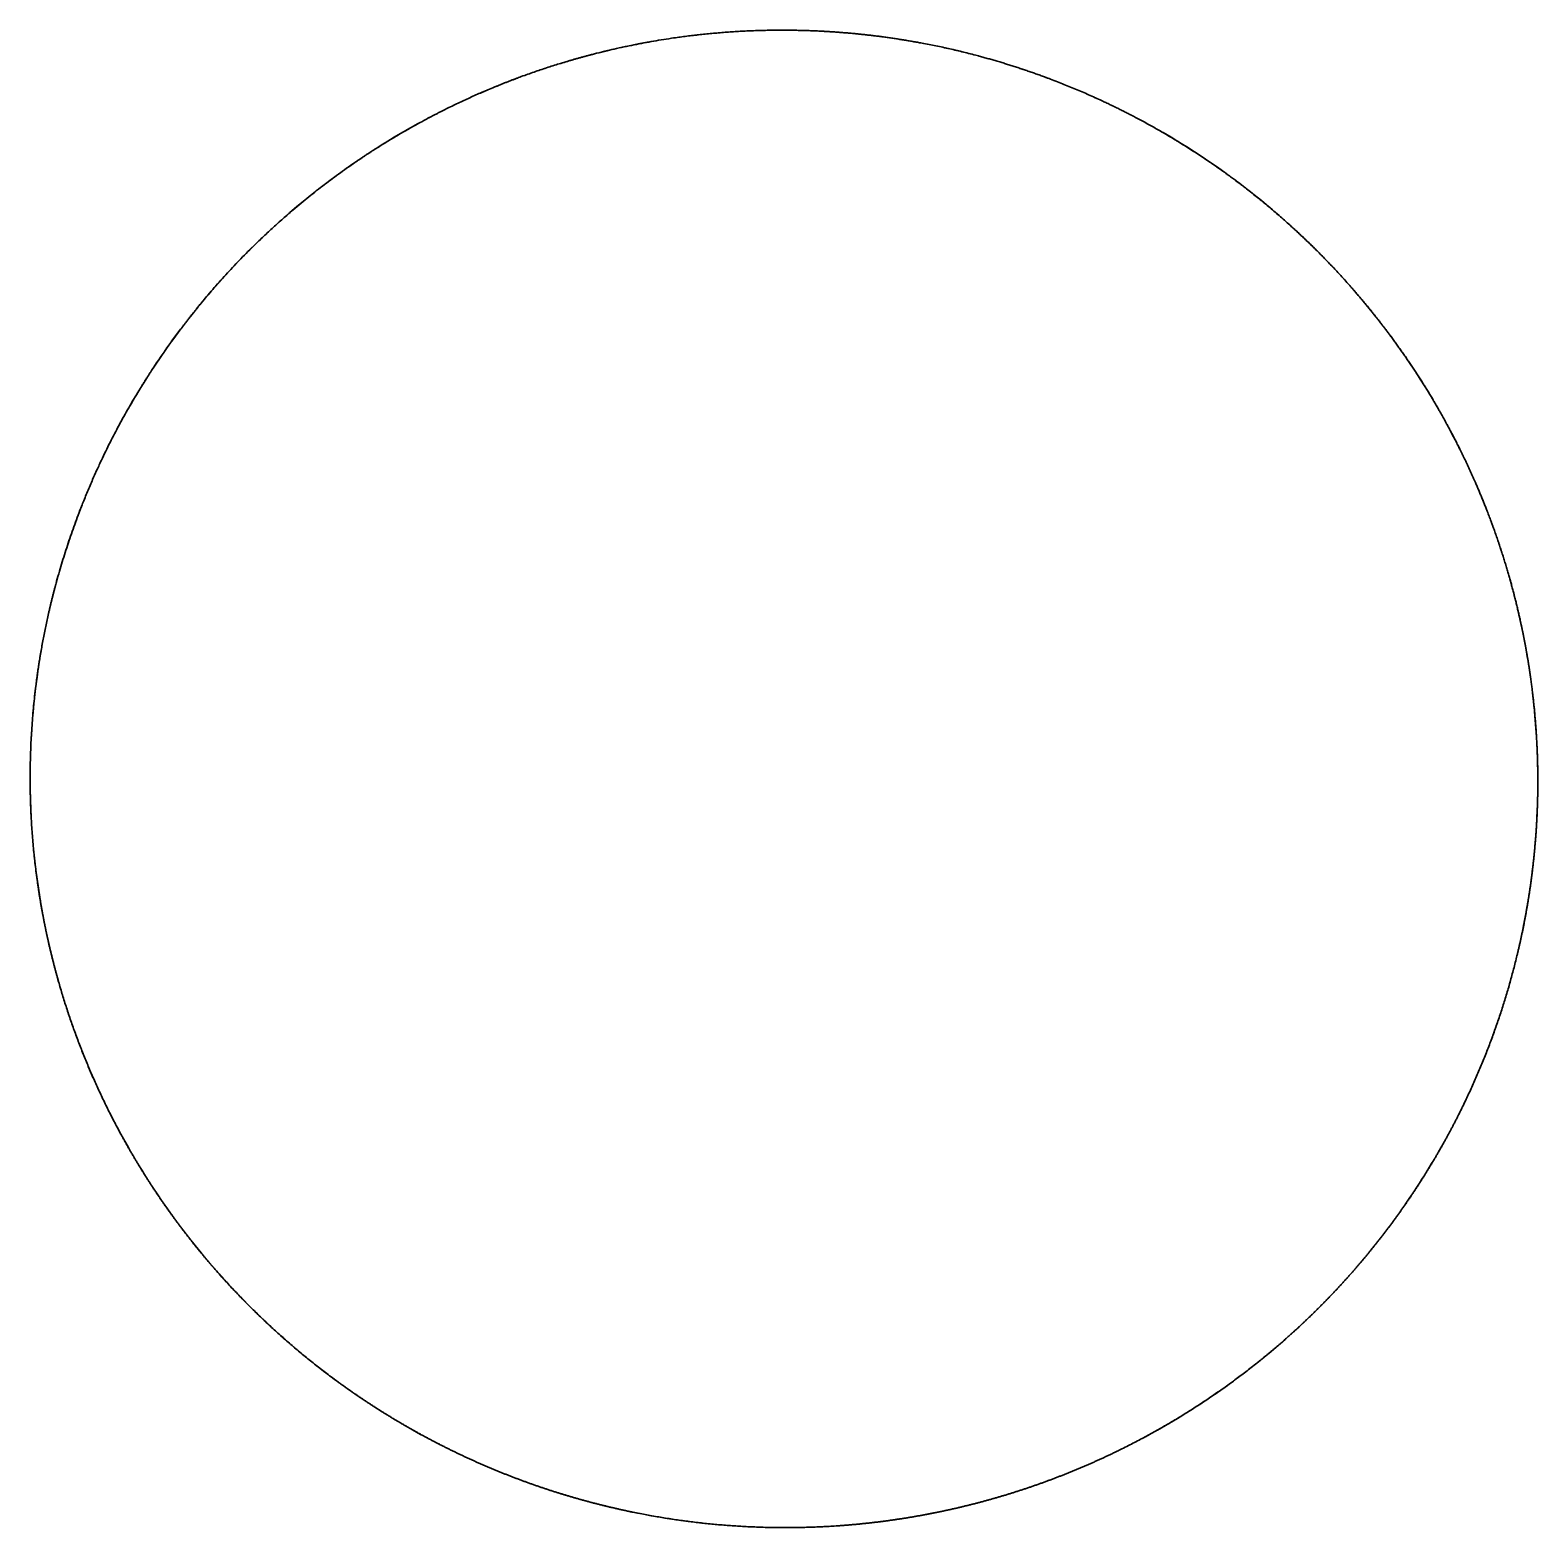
# Model space of a CAD drawing. Header units: millimetres. Extents: x 0 to 2809, y -1128 to 717.
# Drawn here: x 463.56 to 500.56, y -785.76 to -749.01 of the extents above; entities that cross this region are included whole.
import ezdxf

# ---------------------------------------------------------------- set-up
doc = ezdxf.new("R2010")
doc.units = ezdxf.units.MM
doc.layers.add('Blocks', color=7, linetype='Continuous')
doc.layers.add('Blocks$Inner', color=7, linetype='Continuous', lineweight=25, true_color=0x007f00)
doc.layers.add('Blocks$Outline', color=7, linetype='Continuous', lineweight=35, true_color=0xff3f3f)

# ---------------------------------------------------------------- blocks, each defined once
blk = doc.blocks.new('Balcony Lounge Bench w Arm Top')
at = {"layer": 'Blocks$Inner'}
for points, knots in [([(326.308, 517.63), (325.777, 517.63), (325.244, 517.607), (324.409, 517.533), (324.107, 517.499), (323.507, 517.417), (323.209, 517.368), (322.322, 517.2), (321.739, 517.06), (320.589, 516.723), (320.021, 516.526), (319.183, 516.188), (318.905, 516.069), (318.354, 515.814), (318.081, 515.68), (316.738, 514.978), (315.733, 514.318), (314.327, 513.185), (313.875, 512.784), (313.223, 512.144), (313.011, 511.925), (312.599, 511.479), (312.4, 511.252), (311.431, 510.094), (310.752, 509.1), (309.878, 507.505), (309.61, 506.954), (309.133, 505.837), (308.924, 505.27), (308.379, 503.546), (308.128, 502.364), (307.993, 501.149)], [188.079754, 188.079754, 188.079754, 188.079754, 190.427772, 190.427772, 191.753201, 191.753201, 193.07863, 193.07863, 195.729489, 195.729489, 198.380348, 198.380348, 199.705778, 199.705778, 201.031207, 201.031207, 206.332925, 206.332925, 208.983783, 208.983783, 210.309213, 210.309213, 211.634642, 211.634642, 216.93636, 216.93636, 219.587219, 219.587219, 222.238078, 222.238078, 227.539795, 227.539795, 227.539795, 227.539795]), ([(344.511, 497.116), (344.578, 497.724), (344.615, 498.333), (344.623, 498.943), (344.63, 499.552), (344.607, 500.162), (344.555, 500.768), (344.45, 501.977), (344.23, 503.164), (343.894, 504.328), (343.726, 504.912), (343.527, 505.492), (343.302, 506.056), (343.078, 506.617), (342.828, 507.166), (342.55, 507.702), (342.274, 508.237), (341.972, 508.757), (341.645, 509.262), (341.316, 509.771), (340.962, 510.263), (340.585, 510.736), (339.832, 511.68), (338.995, 512.541), (338.075, 513.319), (337.615, 513.707), (337.139, 514.071), (336.644, 514.411), (336.396, 514.583), (336.142, 514.748), (335.885, 514.907), (335.629, 515.065), (335.369, 515.217), (335.105, 515.363), (334.055, 515.942), (332.958, 516.413), (331.816, 516.776), (331.53, 516.867), (331.242, 516.95), (330.952, 517.027), (330.661, 517.104), (330.367, 517.174), (330.072, 517.236), (329.485, 517.36), (328.894, 517.455), (328.297, 517.52), (327.636, 517.593), (326.973, 517.63), (326.308, 517.63)], [156.901527, 156.901527, 156.901527, 156.901527, 158.733504, 158.733504, 158.733504, 160.561684, 160.561684, 160.561684, 164.198795, 164.198795, 164.198795, 166.030856, 166.030856, 166.030856, 167.848875, 167.848875, 167.848875, 169.662859, 169.662859, 169.662859, 171.490212, 171.490212, 171.490212, 175.132056, 175.132056, 175.132056, 176.950607, 176.950607, 176.950607, 177.866852, 177.866852, 177.866852, 178.7803, 178.7803, 178.7803, 182.412795, 182.412795, 182.412795, 183.323871, 183.323871, 183.323871, 184.240113, 184.240113, 184.240113, 186.060983, 186.060983, 186.060983, 188.079754, 188.079754, 188.079754, 188.079754]), ([(307.878, 499.049), (307.881, 497.871), (307.994, 496.707), (308.329, 494.979), (308.469, 494.407), (308.798, 493.288), (308.988, 492.739), (309.418, 491.663), (309.658, 491.136), (310.188, 490.102), (310.479, 489.594), (311.427, 488.112), (312.142, 487.2), (313.335, 485.94), (313.752, 485.538), (314.629, 484.772), (315.09, 484.406), (316.507, 483.388), (317.505, 482.806), (319.08, 482.078), (319.619, 481.859), (320.721, 481.471), (321.279, 481.304), (322.964, 480.887), (324.105, 480.716), (325.589, 480.638), (325.917, 480.629), (326.244, 480.63)], [100.805445, 100.805445, 100.805445, 100.805445, 104.310466, 104.310466, 106.062976, 106.062976, 107.815487, 107.815487, 109.567997, 109.567997, 111.320507, 111.320507, 114.825528, 114.825528, 116.578039, 116.578039, 118.330549, 118.330549, 121.83557, 121.83557, 123.58808, 123.58808, 125.34059, 125.34059, 128.845611, 128.845611, 129.828498, 129.828498, 129.828498, 129.828498]), ([(334.539, 482.629), (334.597, 482.659), (334.643, 482.683), (334.689, 482.707), (335.758, 483.265), (336.763, 483.923), (337.705, 484.68), (338.176, 485.06), (338.63, 485.463), (339.062, 485.887), (339.492, 486.309), (339.9, 486.75), (340.287, 487.212), (340.674, 487.676), (341.039, 488.157), (341.38, 488.656), (341.722, 489.157), (342.043, 489.68), (342.335, 490.213), (342.917, 491.276), (343.391, 492.386), (343.757, 493.543), (343.94, 494.124), (344.095, 494.713), (344.221, 495.309), (344.347, 495.907), (344.444, 496.509), (344.511, 497.116)], [138.520052, 138.520052, 138.520052, 138.520052, 138.676722, 138.676722, 138.676722, 142.316965, 142.316965, 142.316965, 144.143563, 144.143563, 144.143563, 145.956777, 145.956777, 145.956777, 147.774051, 147.774051, 147.774051, 149.605474, 149.605474, 149.605474, 153.241694, 153.241694, 153.241694, 155.069638, 155.069638, 155.069638, 156.901527, 156.901527, 156.901527, 156.901527]), ([(326.244, 480.63), (326.47, 480.63), (326.697, 480.634), (326.923, 480.643), (327.223, 480.654), (327.523, 480.673), (327.822, 480.699), (329.016, 480.804), (330.19, 481.024), (331.342, 481.36), (331.632, 481.444), (331.919, 481.536), (332.204, 481.635), (332.489, 481.733), (332.773, 481.84), (333.054, 481.953), (333.554, 482.154), (334.045, 482.378), (334.539, 482.629)], [129.828498, 129.828498, 129.828498, 129.828498, 130.515531, 130.515531, 130.515531, 131.426481, 131.426481, 131.426481, 135.058034, 135.058034, 135.058034, 135.971141, 135.971141, 135.971141, 136.887091, 136.887091, 136.887091, 138.520052, 138.520052, 138.520052, 138.520052])]:
    blk.add_open_spline(points, degree=3, knots=knots, dxfattribs=at)
blk.add_rational_spline([(307.993, 501.149), (307.915, 500.446), (307.877, 499.746), (307.878, 499.049)], [1, 0.999999999992, 0.999999999992, 1], degree=3, dxfattribs=at)
at = {"layer": 'Blocks$Outline'}
blk.add_rational_spline([(307.878, 499.049), (307.877, 499.746), (307.915, 500.446), (307.993, 501.149), (308.128, 502.364), (308.379, 503.546), (308.924, 505.27), (309.133, 505.837), (309.61, 506.954), (309.878, 507.505), (310.752, 509.1), (311.431, 510.094), (312.4, 511.252), (312.599, 511.479), (313.011, 511.925), (313.223, 512.144), (313.875, 512.784), (314.327, 513.185), (315.733, 514.318), (316.738, 514.978), (318.081, 515.68), (318.354, 515.814), (318.905, 516.069), (319.183, 516.188), (320.021, 516.526), (320.589, 516.723), (321.739, 517.06), (322.322, 517.2), (323.209, 517.368), (323.507, 517.417), (324.107, 517.499), (324.409, 517.533), (325.244, 517.607), (325.777, 517.63), (326.308, 517.63), (326.973, 517.63), (327.636, 517.593), (328.297, 517.52), (328.894, 517.455), (329.485, 517.36), (330.072, 517.236), (330.367, 517.174), (330.661, 517.104), (330.952, 517.027), (331.242, 516.95), (331.53, 516.867), (331.816, 516.776), (332.958, 516.413), (334.055, 515.942), (335.105, 515.363), (335.369, 515.217), (335.629, 515.065), (335.885, 514.907), (336.142, 514.748), (336.396, 514.583), (336.644, 514.411), (337.139, 514.071), (337.615, 513.707), (338.075, 513.319), (338.995, 512.541), (339.832, 511.68), (340.585, 510.736), (340.962, 510.263), (341.316, 509.771), (341.645, 509.262), (341.972, 508.757), (342.274, 508.237), (342.55, 507.702), (342.828, 507.166), (343.078, 506.617), (343.302, 506.056), (343.527, 505.492), (343.726, 504.912), (343.894, 504.328), (344.23, 503.164), (344.45, 501.977), (344.555, 500.768), (344.607, 500.162), (344.63, 499.552), (344.623, 498.943), (344.615, 498.333), (344.578, 497.724), (344.511, 497.116), (344.444, 496.509), (344.347, 495.907), (344.221, 495.309), (344.095, 494.713), (343.94, 494.124), (343.757, 493.543), (343.391, 492.386), (342.917, 491.276), (342.335, 490.213), (342.043, 489.68), (341.722, 489.157), (341.38, 488.656), (341.039, 488.157), (340.674, 487.676), (340.287, 487.212), (339.9, 486.75), (339.492, 486.309), (339.062, 485.887), (338.63, 485.463), (338.176, 485.06), (337.705, 484.68), (336.763, 483.923), (335.758, 483.265), (334.689, 482.707), (334.643, 482.683), (334.597, 482.659), (334.539, 482.629), (334.045, 482.378), (333.554, 482.154), (333.054, 481.953), (332.773, 481.84), (332.489, 481.733), (332.204, 481.635), (331.919, 481.536), (331.632, 481.444), (331.342, 481.36), (330.19, 481.024), (329.016, 480.804), (327.822, 480.699), (327.523, 480.673), (327.223, 480.654), (326.923, 480.643), (326.697, 480.634), (326.47, 480.63), (326.244, 480.63), (325.917, 480.629), (325.589, 480.638), (324.105, 480.716), (322.964, 480.887), (321.279, 481.304), (320.721, 481.471), (319.619, 481.859), (319.08, 482.078), (317.505, 482.806), (316.507, 483.388), (315.09, 484.406), (314.629, 484.772), (313.752, 485.538), (313.335, 485.94), (312.142, 487.2), (311.427, 488.112), (310.479, 489.594), (310.188, 490.102), (309.658, 491.136), (309.418, 491.663), (308.988, 492.739), (308.798, 493.288), (308.469, 494.407), (308.329, 494.979), (307.994, 496.707), (307.881, 497.871), (307.878, 499.049)], [1, 0.999999999992, 0.999999999992, 1, 1, 1, 1, 1, 1, 1, 1, 1, 1, 1, 1, 1, 1, 1, 1, 1, 1, 1, 1, 1, 1, 1, 1, 1, 1, 1, 1, 1, 1, 1, 1, 1, 1, 1, 1, 1, 1, 1, 1, 1, 1, 1, 1, 1, 1, 1, 1, 1, 1, 1, 1, 1, 1, 1, 1, 1, 1, 1, 1, 1, 1, 1, 1, 1, 1, 1, 1, 1, 1, 1, 1, 1, 1, 1, 1, 1, 1, 1, 1, 1, 1, 1, 1, 1, 1, 1, 1, 1, 1, 1, 1, 1, 1, 1, 1, 1, 1, 1, 1, 1, 1, 1, 1, 1, 1, 1, 1, 1, 1, 1, 1, 1, 1, 1, 1, 1, 1, 1, 1, 1, 1, 1, 1, 1, 1, 1, 1, 1, 1, 1, 1, 1, 1, 1, 1, 1, 1, 1, 1, 1, 1, 1, 1, 1, 1, 1, 1, 1, 1, 1, 1], degree=3, knots=[-230.605633, -230.605633, -230.605633, -230.605633, -227.539795, -227.539795, -227.539795, -222.238078, -222.238078, -219.587219, -219.587219, -216.93636, -216.93636, -211.634642, -211.634642, -210.309213, -210.309213, -208.983783, -208.983783, -206.332925, -206.332925, -201.031207, -201.031207, -199.705778, -199.705778, -198.380348, -198.380348, -195.729489, -195.729489, -193.07863, -193.07863, -191.753201, -191.753201, -190.427772, -190.427772, -188.079754, -188.079754, -188.079754, -186.060983, -186.060983, -186.060983, -184.240113, -184.240113, -184.240113, -183.323871, -183.323871, -183.323871, -182.412795, -182.412795, -182.412795, -178.7803, -178.7803, -178.7803, -177.866852, -177.866852, -177.866852, -176.950607, -176.950607, -176.950607, -175.132056, -175.132056, -175.132056, -171.490212, -171.490212, -171.490212, -169.662859, -169.662859, -169.662859, -167.848875, -167.848875, -167.848875, -166.030856, -166.030856, -166.030856, -164.198795, -164.198795, -164.198795, -160.561684, -160.561684, -160.561684, -158.733504, -158.733504, -158.733504, -156.901527, -156.901527, -156.901527, -155.069638, -155.069638, -155.069638, -153.241694, -153.241694, -153.241694, -149.605474, -149.605474, -149.605474, -147.774051, -147.774051, -147.774051, -145.956777, -145.956777, -145.956777, -144.143563, -144.143563, -144.143563, -142.316965, -142.316965, -142.316965, -138.676722, -138.676722, -138.676722, -138.520052, -138.520052, -138.520052, -136.887091, -136.887091, -136.887091, -135.971141, -135.971141, -135.971141, -135.058034, -135.058034, -135.058034, -131.426481, -131.426481, -131.426481, -130.515531, -130.515531, -130.515531, -129.828498, -129.828498, -129.828498, -128.845611, -128.845611, -125.34059, -125.34059, -123.58808, -123.58808, -121.83557, -121.83557, -118.330549, -118.330549, -116.578039, -116.578039, -114.825528, -114.825528, -111.320507, -111.320507, -109.567997, -109.567997, -107.815487, -107.815487, -106.062976, -106.062976, -104.310466, -104.310466, -100.805445, -100.805445, -100.805445, -100.805445], dxfattribs=at)

msp = doc.modelspace()

# ---------------------------------------------------------------- block references
at = {"layer": 'Blocks', "rotation": 270.0000000000016}
msp.add_blockref('Balcony Lounge Bench w Arm Top', (-17.069, -441.128), dxfattribs=at)

doc.saveas('drawing.dxf')
